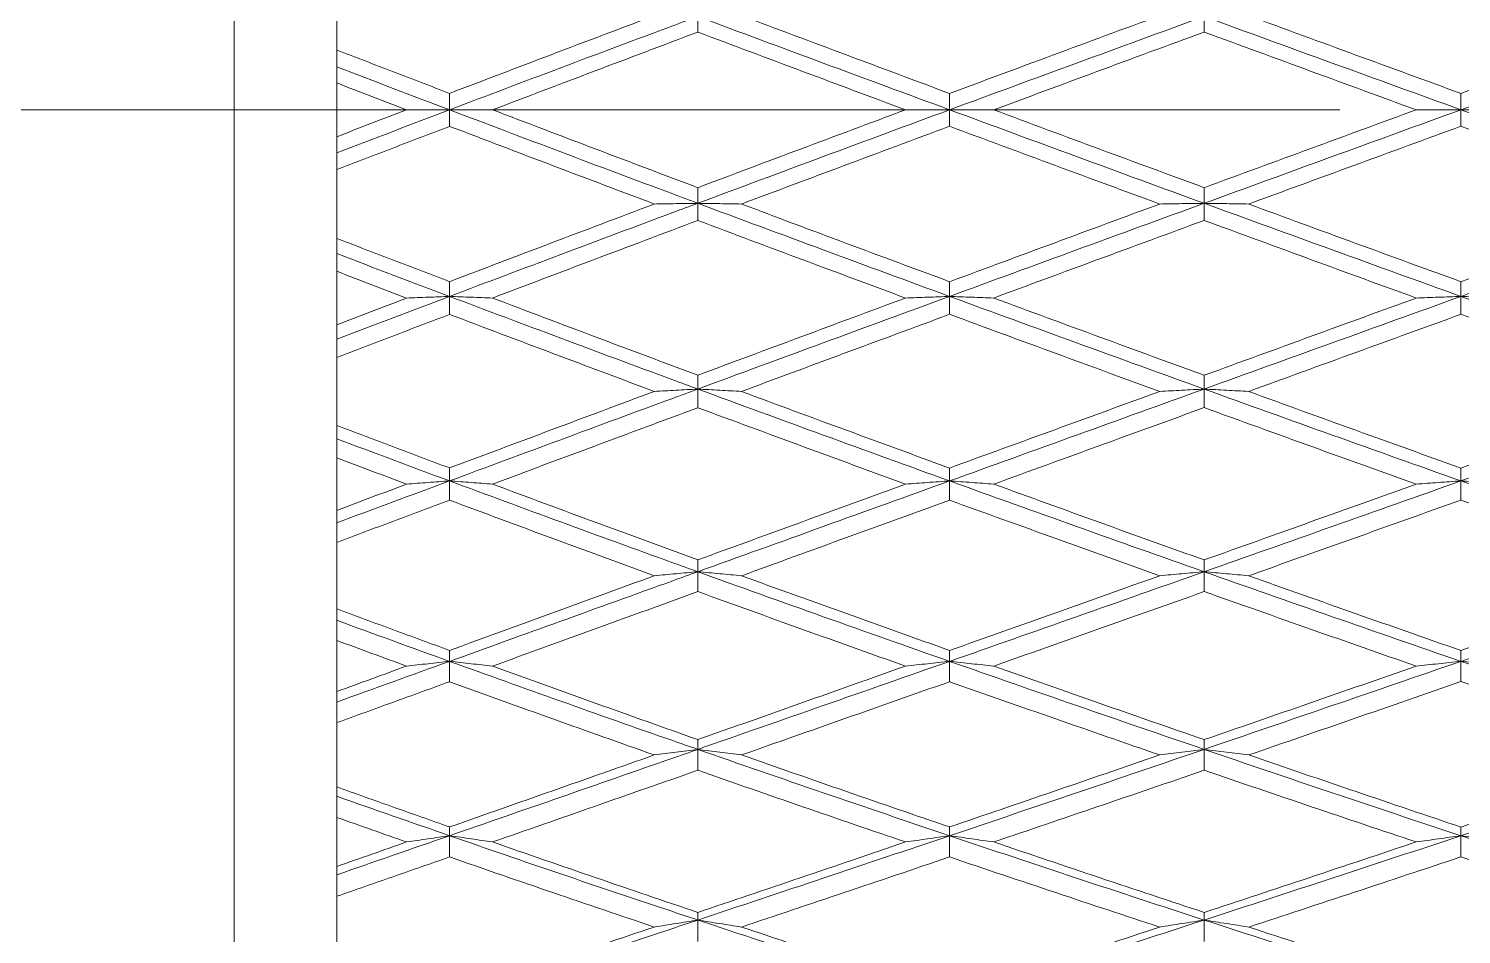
# Model space of a CAD drawing. Extents: x 6453 to 7582, y 0 to 827.
# Drawn here: x 6855.19 to 6869.12, y 654.28 to 663.08 of the extents above; entities that cross this region are included whole.
import ezdxf

# ---------------------------------------------------------------- set-up
doc = ezdxf.new("R2010")
doc.units = 0
doc.header["$LTSCALE"] = 30
doc.header["$MEASUREMENT"] = 0
doc.linetypes.add('CENTER', pattern=[2, 1.25, -0.25, 0.25, -0.25])
doc.layers.add('1', color=7, linetype='CONTINUOUS')
doc.layers.add('DEF_LAYER_ASSEM_MEMBER', color=7, linetype='CONTINUOUS')

msp = doc.modelspace()

# ---------------------------------------------------------------- linework, layer by layer
at = {"layer": '1', "color": 7, "linetype": 'Continuous', "lineweight": 18}
for p, q in [((6857.186, 680.095), (6857.186, 662.295)), ((6858.186, 662.296), (6858.186, 679.796)), ((6858.186, 662.877), (6858.186, 663.546)), ((6858.186, 662.034), (6858.186, 662.557)), ((6857.186, 662.296), (6857.186, 644.796)), ((6858.186, 662.296), (6858.186, 644.796)), ((6858.186, 661.045), (6858.186, 661.714)), ((6858.186, 660.207), (6858.186, 660.726)), ((6858.186, 659.228), (6858.186, 659.889)), ((6858.186, 658.402), (6858.186, 658.913)), ((6858.186, 657.444), (6858.186, 658.09)), ((6858.186, 656.64), (6858.186, 657.137)), ((6858.186, 655.713), (6858.186, 656.338)), ((6858.186, 654.94), (6858.186, 655.417)), ((6858.186, 654.054), (6858.186, 654.65))]:
    msp.add_line(p, q, dxfattribs=at)
for points in [[(6859.282, 662.456), (6859.608, 662.58), (6860.266, 662.831), (6860.935, 663.084), (6861.272, 663.211)], [(6861.695, 663.052), (6861.695, 663.077), (6861.695, 663.128), (6861.695, 663.178), (6861.695, 663.204)], [(6864.143, 662.296), (6863.322, 662.598), (6862.506, 662.901), (6861.695, 663.204)], [(6862.12, 663.211), (6862.463, 663.083), (6863.143, 662.828), (6863.812, 662.578), (6864.143, 662.455)], [(6864.143, 662.455), (6864.469, 662.576), (6865.136, 662.824), (6865.831, 663.081), (6866.186, 663.211)], [(6866.618, 663.204), (6865.789, 662.901), (6864.964, 662.598), (6864.143, 662.296)], [(6866.618, 663.052), (6866.618, 663.078), (6866.618, 663.128), (6866.618, 663.178), (6866.618, 663.204)], [(6869.114, 662.296), (6868.279, 662.598), (6867.447, 662.901), (6866.618, 663.204)], [(6867.051, 663.211), (6867.402, 663.082), (6868.097, 662.827), (6868.778, 662.578), (6869.114, 662.455)], [(6869.114, 662.455), (6869.468, 662.584), (6870.168, 662.84), (6870.85, 663.089), (6871.187, 663.211)], [(6861.695, 663.052), (6861.357, 662.924), (6860.686, 662.671), (6860.027, 662.42), (6859.7, 662.296)], [(6863.715, 662.296), (6863.384, 662.419), (6862.716, 662.668), (6862.038, 662.923), (6861.695, 663.052)], [(6866.618, 663.052), (6866.263, 662.922), (6865.568, 662.665), (6864.899, 662.417), (6864.572, 662.296)], [(6868.679, 662.296), (6868.343, 662.419), (6867.663, 662.668), (6866.969, 662.923), (6866.618, 663.052)], [(6858.186, 662.877), (6858.37, 662.806), (6858.736, 662.665), (6859.101, 662.525), (6859.282, 662.456)], [(6858.186, 662.713), (6858.186, 662.74), (6858.186, 662.795), (6858.186, 662.85), (6858.186, 662.877)], [(6859.282, 662.296), (6858.915, 662.435), (6858.549, 662.574), (6858.186, 662.713)], [(6858.186, 662.557), (6858.186, 662.583), (6858.186, 662.635), (6858.186, 662.687), (6858.186, 662.713)], [(6858.864, 662.296), (6858.752, 662.339), (6858.527, 662.425), (6858.299, 662.513), (6858.186, 662.557)], [(6859.282, 662.456), (6859.282, 662.429), (6859.282, 662.375), (6859.282, 662.322), (6859.282, 662.296)], [(6864.143, 662.455), (6864.143, 662.428), (6864.143, 662.375), (6864.143, 662.322), (6864.143, 662.296)], [(6869.114, 662.455), (6869.114, 662.428), (6869.114, 662.375), (6869.114, 662.322), (6869.114, 662.296)], [(6859.282, 662.296), (6858.915, 662.156), (6858.549, 662.017), (6858.186, 661.878)], [(6858.186, 662.034), (6858.298, 662.078), (6858.523, 662.165), (6858.75, 662.252), (6858.864, 662.296)], [(6859.282, 662.296), (6859.212, 662.296), (6859.072, 662.296), (6858.933, 662.296), (6858.864, 662.296)], [(6859.282, 662.135), (6859.282, 662.162), (6859.282, 662.216), (6859.282, 662.269), (6859.282, 662.296)], [(6859.282, 662.296), (6859.352, 662.296), (6859.492, 662.296), (6859.631, 662.296), (6859.7, 662.296)], [(6859.7, 662.296), (6860.038, 662.167), (6860.708, 661.912), (6861.368, 661.662), (6861.695, 661.539)], [(6861.695, 661.539), (6862.024, 661.663), (6862.688, 661.912), (6863.37, 662.167), (6863.715, 662.296)], [(6864.143, 662.296), (6863.322, 661.993), (6862.506, 661.69), (6861.695, 661.387)], [(6864.143, 662.296), (6864.071, 662.296), (6863.928, 662.296), (6863.786, 662.296), (6863.715, 662.296)], [(6864.143, 662.136), (6864.143, 662.163), (6864.143, 662.216), (6864.143, 662.269), (6864.143, 662.296)], [(6864.143, 662.296), (6864.215, 662.296), (6864.358, 662.296), (6864.501, 662.296), (6864.572, 662.296)], [(6866.618, 661.387), (6865.789, 661.69), (6864.964, 661.993), (6864.143, 662.296)], [(6864.572, 662.296), (6864.92, 662.166), (6865.608, 661.911), (6866.284, 661.662), (6866.618, 661.539)], [(6866.618, 661.539), (6866.965, 661.666), (6867.655, 661.92), (6868.339, 662.171), (6868.679, 662.296)], [(6869.114, 662.296), (6868.279, 661.993), (6867.447, 661.69), (6866.618, 661.387)], [(6869.114, 662.296), (6869.041, 662.296), (6868.895, 662.296), (6868.751, 662.296), (6868.679, 662.296)], [(6869.114, 662.136), (6869.114, 662.163), (6869.114, 662.216), (6869.114, 662.269), (6869.114, 662.296)], [(6869.114, 662.296), (6869.187, 662.296), (6869.332, 662.296), (6869.477, 662.296), (6869.549, 662.296)], [(6859.282, 662.135), (6859.097, 662.065), (6858.73, 661.924), (6858.366, 661.784), (6858.186, 661.714)], [(6858.186, 661.878), (6858.186, 661.904), (6858.186, 661.956), (6858.186, 662.008), (6858.186, 662.034)], [(6861.272, 661.38), (6860.948, 661.502), (6860.293, 661.75), (6859.622, 662.006), (6859.282, 662.135)], [(6864.143, 662.136), (6863.797, 662.007), (6863.113, 661.752), (6862.448, 661.503), (6862.12, 661.38)], [(6866.186, 661.38), (6865.852, 661.503), (6865.177, 661.752), (6864.49, 662.007), (6864.143, 662.136)], [(6869.114, 662.136), (6868.764, 662.008), (6868.071, 661.754), (6867.389, 661.504), (6867.051, 661.38)], [(6871.187, 661.38), (6870.85, 661.502), (6870.167, 661.751), (6869.467, 662.007), (6869.114, 662.136)], [(6858.186, 661.714), (6858.186, 661.741), (6858.186, 661.796), (6858.186, 661.851), (6858.186, 661.878)], [(6861.695, 661.539), (6861.695, 661.514), (6861.695, 661.463), (6861.695, 661.413), (6861.695, 661.387)], [(6866.618, 661.539), (6866.618, 661.514), (6866.618, 661.463), (6866.618, 661.413), (6866.618, 661.387)], [(6859.282, 660.625), (6859.604, 660.748), (6860.258, 660.997), (6860.931, 661.251), (6861.272, 661.38)], [(6861.695, 661.387), (6861.624, 661.386), (6861.483, 661.384), (6861.342, 661.381), (6861.272, 661.38)], [(6861.695, 661.22), (6861.695, 661.248), (6861.695, 661.304), (6861.695, 661.36), (6861.695, 661.387)], [(6864.143, 660.482), (6863.322, 660.783), (6862.506, 661.085), (6861.695, 661.387)], [(6861.695, 661.387), (6861.766, 661.386), (6861.908, 661.384), (6862.049, 661.381), (6862.12, 661.38)], [(6862.12, 661.38), (6862.463, 661.251), (6863.143, 660.996), (6863.812, 660.748), (6864.143, 660.625)], [(6866.618, 661.387), (6865.789, 661.085), (6864.964, 660.783), (6864.143, 660.482)], [(6864.143, 660.625), (6864.486, 660.752), (6865.169, 661.005), (6865.848, 661.255), (6866.186, 661.38)], [(6866.186, 661.38), (6866.258, 661.381), (6866.401, 661.384), (6866.546, 661.386), (6866.618, 661.387)], [(6866.618, 661.387), (6866.618, 661.36), (6866.618, 661.304), (6866.618, 661.248), (6866.618, 661.221)], [(6869.114, 660.482), (6868.279, 660.783), (6867.447, 661.085), (6866.618, 661.387)], [(6866.618, 661.387), (6866.691, 661.386), (6866.835, 661.384), (6866.979, 661.381), (6867.051, 661.38)], [(6867.051, 661.38), (6867.402, 661.25), (6868.097, 660.996), (6868.777, 660.747), (6869.114, 660.625)], [(6869.114, 660.625), (6869.468, 660.753), (6870.167, 661.008), (6870.85, 661.257), (6871.187, 661.38)], [(6861.695, 661.22), (6861.353, 661.091), (6860.677, 660.837), (6860.023, 660.589), (6859.7, 660.466)], [(6863.715, 660.466), (6863.387, 660.588), (6862.724, 660.835), (6862.041, 661.09), (6861.695, 661.22)], [(6866.618, 661.221), (6866.27, 661.093), (6865.581, 660.839), (6864.906, 660.59), (6864.572, 660.466)], [(6868.679, 660.466), (6868.343, 660.589), (6867.663, 660.837), (6866.969, 661.092), (6866.618, 661.221)], [(6858.186, 660.898), (6858.186, 660.922), (6858.186, 660.972), (6858.186, 661.021), (6858.186, 661.045)], [(6858.186, 661.045), (6858.37, 660.974), (6858.737, 660.834), (6859.101, 660.695), (6859.282, 660.625)], [(6858.186, 660.726), (6858.186, 660.755), (6858.186, 660.812), (6858.186, 660.869), (6858.186, 660.898)], [(6859.282, 660.482), (6858.915, 660.62), (6858.549, 660.759), (6858.186, 660.898)], [(6858.864, 660.466), (6858.752, 660.509), (6858.526, 660.595), (6858.299, 660.682), (6858.186, 660.726)], [(6859.282, 660.625), (6859.282, 660.602), (6859.282, 660.554), (6859.282, 660.506), (6859.282, 660.482)], [(6864.143, 660.625), (6864.143, 660.601), (6864.143, 660.553), (6864.143, 660.506), (6864.143, 660.482)], [(6869.114, 660.625), (6869.114, 660.601), (6869.114, 660.553), (6869.114, 660.506), (6869.114, 660.482)], [(6859.282, 660.482), (6858.915, 660.343), (6858.549, 660.205), (6858.186, 660.067)], [(6858.186, 660.207), (6858.297, 660.25), (6858.522, 660.336), (6858.75, 660.423), (6858.864, 660.466)], [(6859.282, 660.482), (6859.212, 660.479), (6859.072, 660.474), (6858.933, 660.469), (6858.864, 660.466)], [(6859.282, 660.307), (6859.282, 660.336), (6859.282, 660.395), (6859.282, 660.453), (6859.282, 660.482)], [(6859.282, 660.482), (6859.352, 660.479), (6859.492, 660.474), (6859.631, 660.469), (6859.7, 660.466)], [(6859.7, 660.466), (6860.039, 660.338), (6860.709, 660.084), (6861.368, 659.838), (6861.695, 659.716)], [(6864.143, 660.482), (6863.322, 660.181), (6862.506, 659.88), (6861.695, 659.581)], [(6861.695, 659.716), (6862.027, 659.839), (6862.694, 660.088), (6863.373, 660.34), (6863.715, 660.466)], [(6863.715, 660.466), (6863.786, 660.469), (6863.928, 660.474), (6864.071, 660.479), (6864.143, 660.482)], [(6864.143, 660.482), (6864.143, 660.453), (6864.143, 660.395), (6864.143, 660.337), (6864.143, 660.308)], [(6866.618, 659.581), (6865.789, 659.88), (6864.964, 660.181), (6864.143, 660.482)], [(6864.143, 660.482), (6864.215, 660.479), (6864.358, 660.474), (6864.501, 660.469), (6864.572, 660.466)], [(6864.572, 660.466), (6864.919, 660.338), (6865.608, 660.084), (6866.284, 659.837), (6866.618, 659.715)], [(6869.114, 660.482), (6868.279, 660.181), (6867.447, 659.88), (6866.618, 659.581)], [(6866.618, 659.715), (6866.969, 659.843), (6867.663, 660.096), (6868.343, 660.344), (6868.679, 660.466)], [(6869.114, 660.482), (6869.041, 660.479), (6868.895, 660.474), (6868.751, 660.469), (6868.679, 660.466)], [(6869.114, 660.308), (6869.114, 660.337), (6869.114, 660.395), (6869.114, 660.453), (6869.114, 660.482)], [(6869.114, 660.482), (6869.187, 660.479), (6869.332, 660.474), (6869.477, 660.469), (6869.549, 660.466)], [(6859.282, 660.307), (6859.096, 660.236), (6858.727, 660.096), (6858.365, 659.958), (6858.186, 659.889)], [(6861.272, 659.558), (6860.946, 659.68), (6860.288, 659.926), (6859.619, 660.179), (6859.282, 660.307)], [(6864.143, 660.308), (6863.798, 660.18), (6863.115, 659.927), (6862.449, 659.68), (6862.12, 659.558)], [(6866.186, 659.558), (6865.856, 659.678), (6865.185, 659.924), (6864.494, 660.178), (6864.143, 660.308)], [(6869.114, 660.308), (6868.777, 660.186), (6868.097, 659.938), (6867.402, 659.686), (6867.051, 659.558)], [(6871.187, 659.558), (6870.85, 659.679), (6870.167, 659.926), (6869.468, 660.179), (6869.114, 660.308)], [(6858.186, 660.067), (6858.186, 660.09), (6858.186, 660.137), (6858.186, 660.184), (6858.186, 660.207)], [(6858.186, 659.889), (6858.186, 659.919), (6858.186, 659.978), (6858.186, 660.038), (6858.186, 660.067)], [(6861.695, 659.716), (6861.695, 659.693), (6861.695, 659.648), (6861.695, 659.604), (6861.695, 659.581)], [(6866.618, 659.715), (6866.618, 659.693), (6866.618, 659.648), (6866.618, 659.604), (6866.618, 659.581)], [(6859.282, 658.814), (6859.609, 658.936), (6860.268, 659.183), (6860.936, 659.433), (6861.272, 659.558)], [(6861.272, 659.558), (6861.342, 659.562), (6861.483, 659.57), (6861.624, 659.577), (6861.695, 659.581)], [(6861.695, 659.581), (6861.695, 659.551), (6861.695, 659.491), (6861.695, 659.43), (6861.695, 659.4)], [(6864.143, 658.688), (6863.322, 658.984), (6862.506, 659.282), (6861.695, 659.581)], [(6861.695, 659.581), (6861.766, 659.577), (6861.908, 659.57), (6862.049, 659.562), (6862.12, 659.558)], [(6862.12, 659.558), (6862.463, 659.43), (6863.144, 659.179), (6863.812, 658.934), (6864.143, 658.813)], [(6866.618, 659.581), (6865.789, 659.282), (6864.964, 658.984), (6864.143, 658.688)], [(6864.143, 658.813), (6864.49, 658.94), (6865.178, 659.19), (6865.852, 659.436), (6866.186, 659.558)], [(6866.618, 659.581), (6866.546, 659.577), (6866.401, 659.57), (6866.258, 659.562), (6866.186, 659.558)], [(6866.618, 659.401), (6866.618, 659.431), (6866.618, 659.491), (6866.618, 659.551), (6866.618, 659.581)], [(6869.114, 658.688), (6868.279, 658.984), (6867.447, 659.282), (6866.618, 659.581)], [(6866.618, 659.581), (6866.691, 659.577), (6866.835, 659.57), (6866.979, 659.562), (6867.051, 659.558)], [(6867.051, 659.558), (6867.402, 659.43), (6868.097, 659.178), (6868.777, 658.934), (6869.114, 658.813)], [(6869.114, 658.813), (6869.468, 658.94), (6870.167, 659.191), (6870.85, 659.437), (6871.187, 659.558)], [(6861.695, 659.4), (6861.354, 659.273), (6860.681, 659.023), (6860.024, 658.778), (6859.7, 658.657)], [(6863.715, 658.657), (6863.384, 658.778), (6862.717, 659.022), (6862.038, 659.273), (6861.695, 659.4)], [(6866.618, 659.401), (6866.284, 659.279), (6865.608, 659.034), (6864.92, 658.783), (6864.572, 658.657)], [(6868.679, 658.657), (6868.346, 658.776), (6867.669, 659.02), (6866.972, 659.272), (6866.618, 659.401)], [(6858.186, 659.098), (6858.186, 659.119), (6858.186, 659.163), (6858.186, 659.206), (6858.186, 659.228)], [(6858.186, 659.228), (6858.37, 659.158), (6858.737, 659.019), (6859.101, 658.882), (6859.282, 658.814)], [(6858.186, 658.913), (6858.186, 658.944), (6858.186, 659.005), (6858.186, 659.067), (6858.186, 659.098)], [(6859.282, 658.688), (6858.915, 658.824), (6858.549, 658.961), (6858.186, 659.098)], [(6858.864, 658.657), (6858.752, 658.699), (6858.526, 658.784), (6858.299, 658.87), (6858.186, 658.913)], [(6859.282, 658.814), (6859.282, 658.793), (6859.282, 658.751), (6859.282, 658.709), (6859.282, 658.688)], [(6864.143, 658.813), (6864.143, 658.792), (6864.143, 658.751), (6864.143, 658.709), (6864.143, 658.688)], [(6869.114, 658.813), (6869.114, 658.792), (6869.114, 658.75), (6869.114, 658.709), (6869.114, 658.688)], [(6859.282, 658.688), (6858.915, 658.552), (6858.549, 658.416), (6858.186, 658.281)], [(6858.186, 658.402), (6858.298, 658.444), (6858.524, 658.529), (6858.75, 658.614), (6858.864, 658.657)], [(6859.282, 658.688), (6859.212, 658.683), (6859.072, 658.673), (6858.933, 658.662), (6858.864, 658.657)], [(6859.282, 658.501), (6859.282, 658.532), (6859.282, 658.594), (6859.282, 658.657), (6859.282, 658.688)], [(6859.282, 658.688), (6859.352, 658.683), (6859.492, 658.673), (6859.631, 658.662), (6859.7, 658.657)], [(6859.7, 658.657), (6860.038, 658.531), (6860.709, 658.282), (6861.368, 658.04), (6861.695, 657.921)], [(6864.143, 658.688), (6863.322, 658.392), (6862.506, 658.097), (6861.695, 657.805)], [(6861.695, 657.921), (6862.038, 658.045), (6862.717, 658.293), (6863.384, 658.536), (6863.715, 658.657)], [(6864.143, 658.688), (6864.071, 658.683), (6863.928, 658.673), (6863.786, 658.662), (6863.715, 658.657)], [(6864.143, 658.501), (6864.143, 658.532), (6864.143, 658.595), (6864.143, 658.657), (6864.143, 658.688)], [(6866.618, 657.805), (6865.789, 658.097), (6864.964, 658.392), (6864.143, 658.688)], [(6864.143, 658.688), (6864.215, 658.683), (6864.358, 658.673), (6864.501, 658.662), (6864.572, 658.657)], [(6864.572, 658.657), (6864.92, 658.531), (6865.609, 658.281), (6866.284, 658.039), (6866.618, 657.92)], [(6869.114, 658.688), (6868.279, 658.392), (6867.447, 658.097), (6866.618, 657.805)], [(6866.618, 657.92), (6866.969, 658.045), (6867.663, 658.293), (6868.343, 658.537), (6868.679, 658.657)], [(6869.114, 658.688), (6869.041, 658.683), (6868.895, 658.673), (6868.751, 658.662), (6868.679, 658.657)], [(6869.114, 658.502), (6869.114, 658.533), (6869.114, 658.595), (6869.114, 658.657), (6869.114, 658.688)], [(6869.114, 658.688), (6869.187, 658.683), (6869.332, 658.673), (6869.477, 658.662), (6869.549, 658.657)], [(6859.282, 658.501), (6859.096, 658.431), (6858.728, 658.294), (6858.365, 658.158), (6858.186, 658.09)], [(6861.272, 657.766), (6860.946, 657.885), (6860.287, 658.127), (6859.619, 658.375), (6859.282, 658.501)], [(6864.143, 658.501), (6863.812, 658.381), (6863.143, 658.138), (6862.463, 657.891), (6862.12, 657.766)], [(6866.186, 657.766), (6865.852, 657.885), (6865.178, 658.127), (6864.49, 658.375), (6864.143, 658.501)], [(6869.114, 658.502), (6868.768, 658.378), (6868.077, 658.132), (6867.392, 657.888), (6867.051, 657.766)], [(6871.187, 657.766), (6870.851, 657.884), (6870.17, 658.125), (6869.469, 658.375), (6869.114, 658.502)], [(6858.186, 658.281), (6858.186, 658.301), (6858.186, 658.341), (6858.186, 658.382), (6858.186, 658.402)], [(6858.186, 658.09), (6858.186, 658.122), (6858.186, 658.186), (6858.186, 658.249), (6858.186, 658.281)], [(6861.695, 657.921), (6861.695, 657.901), (6861.695, 657.863), (6861.695, 657.824), (6861.695, 657.805)], [(6866.618, 657.92), (6866.618, 657.901), (6866.618, 657.863), (6866.618, 657.824), (6866.618, 657.805)], [(6859.282, 657.04), (6859.619, 657.163), (6860.287, 657.407), (6860.945, 657.647), (6861.272, 657.766)], [(6861.695, 657.805), (6861.624, 657.799), (6861.483, 657.786), (6861.342, 657.773), (6861.272, 657.766)], [(6861.695, 657.612), (6861.695, 657.644), (6861.695, 657.709), (6861.695, 657.773), (6861.695, 657.805)], [(6864.143, 656.934), (6863.322, 657.222), (6862.506, 657.513), (6861.695, 657.805)], [(6861.695, 657.805), (6861.766, 657.799), (6861.908, 657.786), (6862.049, 657.773), (6862.12, 657.766)], [(6862.12, 657.766), (6862.463, 657.641), (6863.144, 657.396), (6863.812, 657.157), (6864.143, 657.04)], [(6866.618, 657.805), (6865.789, 657.513), (6864.964, 657.222), (6864.143, 656.934)], [(6864.143, 657.04), (6864.491, 657.163), (6865.179, 657.407), (6865.853, 657.647), (6866.186, 657.766)], [(6866.618, 657.805), (6866.546, 657.799), (6866.401, 657.786), (6866.258, 657.773), (6866.186, 657.766)], [(6866.618, 657.612), (6866.618, 657.645), (6866.618, 657.709), (6866.618, 657.773), (6866.618, 657.805)], [(6869.114, 656.934), (6868.279, 657.222), (6867.447, 657.513), (6866.618, 657.805)], [(6866.618, 657.805), (6866.691, 657.799), (6866.835, 657.786), (6866.979, 657.773), (6867.051, 657.766)], [(6867.051, 657.766), (6867.402, 657.641), (6868.098, 657.395), (6868.778, 657.157), (6869.114, 657.039)], [(6869.114, 657.039), (6869.453, 657.158), (6870.138, 657.397), (6870.835, 657.642), (6871.187, 657.766)], [(6861.695, 657.612), (6861.368, 657.493), (6860.708, 657.254), (6860.038, 657.01), (6859.7, 656.888)], [(6863.715, 656.888), (6863.384, 657.005), (6862.717, 657.243), (6862.038, 657.488), (6861.695, 657.612)], [(6866.618, 657.612), (6866.27, 657.489), (6865.582, 657.245), (6864.906, 657.006), (6864.572, 656.888)], [(6868.679, 656.888), (6868.343, 657.005), (6867.664, 657.243), (6866.969, 657.488), (6866.618, 657.612)], [(6858.186, 657.333), (6858.186, 657.351), (6858.186, 657.388), (6858.186, 657.425), (6858.186, 657.444)], [(6858.186, 657.444), (6858.37, 657.375), (6858.737, 657.24), (6859.101, 657.106), (6859.282, 657.04)], [(6858.186, 657.137), (6858.186, 657.169), (6858.186, 657.235), (6858.186, 657.3), (6858.186, 657.333)], [(6859.282, 656.934), (6858.915, 657.066), (6858.549, 657.199), (6858.186, 657.333)], [(6858.864, 656.888), (6858.752, 656.929), (6858.526, 657.011), (6858.299, 657.095), (6858.186, 657.137)], [(6859.282, 657.04), (6859.282, 657.022), (6859.282, 656.987), (6859.282, 656.952), (6859.282, 656.934)], [(6864.143, 657.04), (6864.143, 657.022), (6864.143, 656.987), (6864.143, 656.952), (6864.143, 656.934)], [(6869.114, 657.039), (6869.114, 657.022), (6869.114, 656.987), (6869.114, 656.952), (6869.114, 656.934)], [(6859.282, 656.934), (6858.915, 656.802), (6858.549, 656.67), (6858.186, 656.538)], [(6858.186, 656.64), (6858.299, 656.682), (6858.526, 656.764), (6858.752, 656.847), (6858.864, 656.888)], [(6859.282, 656.934), (6859.212, 656.926), (6859.072, 656.911), (6858.933, 656.895), (6858.864, 656.888)], [(6859.282, 656.736), (6859.282, 656.769), (6859.282, 656.835), (6859.282, 656.901), (6859.282, 656.934)], [(6859.282, 656.934), (6859.352, 656.926), (6859.492, 656.911), (6859.631, 656.895), (6859.7, 656.888)], [(6859.7, 656.888), (6860.038, 656.765), (6860.709, 656.523), (6861.368, 656.289), (6861.695, 656.173)], [(6864.143, 656.934), (6863.322, 656.646), (6862.506, 656.361), (6861.695, 656.078)], [(6861.695, 656.173), (6862.038, 656.294), (6862.717, 656.534), (6863.384, 656.771), (6863.715, 656.888)], [(6864.143, 656.934), (6864.071, 656.926), (6863.928, 656.911), (6863.786, 656.895), (6863.715, 656.888)], [(6864.143, 656.736), (6864.143, 656.769), (6864.143, 656.835), (6864.143, 656.901), (6864.143, 656.934)], [(6866.618, 656.078), (6865.789, 656.361), (6864.964, 656.646), (6864.143, 656.934)], [(6864.143, 656.934), (6864.215, 656.926), (6864.358, 656.911), (6864.501, 656.895), (6864.572, 656.888)], [(6864.572, 656.888), (6864.92, 656.765), (6865.609, 656.523), (6866.284, 656.288), (6866.618, 656.173)], [(6869.114, 656.934), (6868.279, 656.646), (6867.447, 656.361), (6866.618, 656.078)], [(6866.618, 656.173), (6866.958, 656.29), (6867.642, 656.527), (6868.332, 656.767), (6868.679, 656.888)], [(6869.114, 656.934), (6869.041, 656.926), (6868.895, 656.911), (6868.751, 656.895), (6868.679, 656.888)], [(6869.114, 656.737), (6869.114, 656.77), (6869.114, 656.835), (6869.114, 656.901), (6869.114, 656.934)], [(6869.114, 656.934), (6869.187, 656.926), (6869.332, 656.911), (6869.477, 656.895), (6869.549, 656.888)], [(6859.282, 656.736), (6859.101, 656.67), (6858.737, 656.538), (6858.37, 656.405), (6858.186, 656.338)], [(6858.186, 656.538), (6858.186, 656.555), (6858.186, 656.589), (6858.186, 656.623), (6858.186, 656.64)], [(6861.272, 656.024), (6860.945, 656.139), (6860.287, 656.373), (6859.619, 656.614), (6859.282, 656.736)], [(6864.143, 656.736), (6863.801, 656.616), (6863.122, 656.376), (6862.452, 656.141), (6862.12, 656.024)], [(6866.186, 656.024), (6865.852, 656.139), (6865.178, 656.373), (6864.49, 656.614), (6864.143, 656.736)], [(6869.114, 656.737), (6868.767, 656.616), (6868.076, 656.377), (6867.391, 656.141), (6867.051, 656.024)], [(6871.187, 656.024), (6870.85, 656.139), (6870.167, 656.372), (6869.468, 656.614), (6869.114, 656.737)], [(6858.186, 656.338), (6858.186, 656.371), (6858.186, 656.438), (6858.186, 656.505), (6858.186, 656.538)], [(6861.695, 656.078), (6861.624, 656.069), (6861.483, 656.051), (6861.342, 656.033), (6861.272, 656.024)], [(6861.695, 656.173), (6861.695, 656.157), (6861.695, 656.126), (6861.695, 656.094), (6861.695, 656.078)], [(6861.695, 655.875), (6861.695, 655.909), (6861.695, 655.977), (6861.695, 656.044), (6861.695, 656.078)], [(6864.143, 655.239), (6863.322, 655.515), (6862.506, 655.795), (6861.695, 656.078)], [(6861.695, 656.078), (6861.766, 656.069), (6861.908, 656.051), (6862.049, 656.033), (6862.12, 656.024)], [(6866.618, 656.078), (6865.789, 655.795), (6864.964, 655.515), (6864.143, 655.239)], [(6866.618, 656.078), (6866.546, 656.069), (6866.401, 656.051), (6866.258, 656.033), (6866.186, 656.024)], [(6866.618, 656.173), (6866.618, 656.157), (6866.618, 656.125), (6866.618, 656.094), (6866.618, 656.078)], [(6866.618, 655.876), (6866.618, 655.909), (6866.618, 655.977), (6866.618, 656.044), (6866.618, 656.078)], [(6869.114, 655.239), (6868.279, 655.515), (6867.447, 655.795), (6866.618, 656.078)], [(6866.618, 656.078), (6866.691, 656.069), (6866.835, 656.051), (6866.979, 656.033), (6867.051, 656.024)], [(6859.282, 655.324), (6859.619, 655.442), (6860.288, 655.677), (6860.946, 655.909), (6861.272, 656.024)], [(6862.12, 656.024), (6862.463, 655.904), (6863.144, 655.666), (6863.812, 655.437), (6864.143, 655.324)], [(6864.143, 655.324), (6864.475, 655.437), (6865.147, 655.667), (6865.837, 655.904), (6866.186, 656.024)], [(6867.051, 656.024), (6867.402, 655.903), (6868.098, 655.666), (6868.778, 655.436), (6869.114, 655.323)], [(6869.114, 655.323), (6869.462, 655.44), (6870.155, 655.674), (6870.844, 655.907), (6871.187, 656.024)], [(6861.695, 655.875), (6861.358, 655.757), (6860.689, 655.523), (6860.028, 655.292), (6859.7, 655.178)], [(6863.715, 655.178), (6863.384, 655.29), (6862.717, 655.519), (6862.038, 655.755), (6861.695, 655.875)], [(6866.618, 655.876), (6866.27, 655.756), (6865.58, 655.52), (6864.906, 655.291), (6864.572, 655.178)], [(6868.679, 655.178), (6868.343, 655.29), (6867.663, 655.519), (6866.969, 655.755), (6866.618, 655.876)], [(6858.186, 655.713), (6858.37, 655.647), (6858.737, 655.516), (6859.101, 655.388), (6859.282, 655.324)], [(6858.186, 655.417), (6858.186, 655.451), (6858.186, 655.52), (6858.186, 655.588), (6858.186, 655.622)], [(6859.282, 655.239), (6858.915, 655.366), (6858.549, 655.494), (6858.186, 655.622)], [(6858.864, 655.178), (6858.752, 655.217), (6858.526, 655.296), (6858.299, 655.377), (6858.186, 655.417)], [(6859.282, 655.239), (6858.915, 655.111), (6858.549, 654.985), (6858.186, 654.859)], [(6859.282, 655.239), (6859.212, 655.229), (6859.072, 655.208), (6858.933, 655.188), (6858.864, 655.178)], [(6859.282, 655.324), (6859.282, 655.31), (6859.282, 655.281), (6859.282, 655.253), (6859.282, 655.239)], [(6859.282, 655.032), (6859.282, 655.066), (6859.282, 655.135), (6859.282, 655.204), (6859.282, 655.239)], [(6859.282, 655.239), (6859.352, 655.229), (6859.492, 655.208), (6859.631, 655.188), (6859.7, 655.178)], [(6864.143, 655.239), (6863.322, 654.962), (6862.506, 654.689), (6861.695, 654.419)], [(6864.143, 655.239), (6864.071, 655.229), (6863.928, 655.208), (6863.786, 655.188), (6863.715, 655.178)], [(6864.143, 655.324), (6864.143, 655.309), (6864.143, 655.281), (6864.143, 655.253), (6864.143, 655.239)], [(6864.143, 655.032), (6864.143, 655.067), (6864.143, 655.135), (6864.143, 655.204), (6864.143, 655.239)], [(6866.618, 654.419), (6865.789, 654.689), (6864.964, 654.962), (6864.143, 655.239)], [(6864.143, 655.239), (6864.215, 655.229), (6864.358, 655.208), (6864.501, 655.188), (6864.572, 655.178)], [(6869.114, 655.239), (6868.279, 654.962), (6867.447, 654.689), (6866.618, 654.419)], [(6869.114, 655.239), (6869.041, 655.229), (6868.895, 655.208), (6868.751, 655.188), (6868.679, 655.178)], [(6869.114, 655.323), (6869.114, 655.309), (6869.114, 655.281), (6869.114, 655.253), (6869.114, 655.239)], [(6869.114, 655.033), (6869.114, 655.067), (6869.114, 655.136), (6869.114, 655.204), (6869.114, 655.239)], [(6869.114, 655.239), (6869.187, 655.229), (6869.332, 655.208), (6869.477, 655.188), (6869.549, 655.178)], [(6858.186, 654.94), (6858.299, 654.98), (6858.526, 655.059), (6858.752, 655.138), (6858.864, 655.178)], [(6859.7, 655.178), (6860.038, 655.06), (6860.709, 654.828), (6861.368, 654.604), (6861.695, 654.493)], [(6861.695, 654.493), (6862.023, 654.604), (6862.687, 654.828), (6863.369, 655.06), (6863.715, 655.178)], [(6864.572, 655.178), (6864.92, 655.06), (6865.609, 654.827), (6866.284, 654.603), (6866.618, 654.493)], [(6866.618, 654.493), (6866.959, 654.605), (6867.643, 654.832), (6868.333, 655.062), (6868.679, 655.178)], [(6859.282, 655.032), (6859.098, 654.968), (6858.731, 654.84), (6858.367, 654.713), (6858.186, 654.65)], [(6861.272, 654.351), (6860.945, 654.461), (6860.287, 654.684), (6859.619, 654.915), (6859.282, 655.032)], [(6864.143, 655.032), (6863.797, 654.915), (6863.113, 654.684), (6862.448, 654.461), (6862.12, 654.351)], [(6866.186, 654.351), (6865.852, 654.46), (6865.178, 654.684), (6864.49, 654.915), (6864.143, 655.032)], [(6869.114, 655.033), (6868.768, 654.917), (6868.078, 654.689), (6867.393, 654.463), (6867.051, 654.351)], [(6871.187, 654.351), (6870.85, 654.46), (6870.167, 654.683), (6869.467, 654.915), (6869.114, 655.033)], [(6858.186, 654.65), (6858.186, 654.685), (6858.186, 654.755), (6858.186, 654.824), (6858.186, 654.859)], [(6861.695, 654.419), (6861.624, 654.407), (6861.483, 654.385), (6861.342, 654.362), (6861.272, 654.351)], [(6861.695, 654.493), (6861.695, 654.481), (6861.695, 654.456), (6861.695, 654.431), (6861.695, 654.419)], [(6861.695, 654.209), (6861.695, 654.244), (6861.695, 654.314), (6861.695, 654.384), (6861.695, 654.419)], [(6864.143, 653.621), (6863.322, 653.883), (6862.506, 654.149), (6861.695, 654.419)], [(6861.695, 654.419), (6861.766, 654.407), (6861.908, 654.385), (6862.049, 654.362), (6862.12, 654.351)], [(6866.618, 654.419), (6865.789, 654.149), (6864.964, 653.883), (6864.143, 653.621)], [(6866.618, 654.419), (6866.546, 654.407), (6866.401, 654.385), (6866.258, 654.362), (6866.186, 654.351)], [(6866.618, 654.493), (6866.618, 654.481), (6866.618, 654.456), (6866.618, 654.431), (6866.618, 654.419)], [(6866.618, 654.209), (6866.618, 654.244), (6866.618, 654.314), (6866.618, 654.384), (6866.618, 654.419)], [(6869.114, 653.621), (6868.279, 653.883), (6867.447, 654.149), (6866.618, 654.419)], [(6866.618, 654.419), (6866.691, 654.407), (6866.835, 654.385), (6866.979, 654.362), (6867.051, 654.351)], [(6859.282, 653.684), (6859.604, 653.792), (6860.257, 654.01), (6860.93, 654.236), (6861.272, 654.351)], [(6862.12, 654.351), (6862.463, 654.236), (6863.143, 654.01), (6863.812, 653.791), (6864.143, 653.684)], [(6864.143, 653.684), (6864.477, 653.792), (6865.151, 654.011), (6865.839, 654.236), (6866.186, 654.351)], [(6867.051, 654.351), (6867.402, 654.235), (6868.097, 654.009), (6868.778, 653.791), (6869.114, 653.684)], [(6869.114, 653.684), (6869.463, 653.795), (6870.157, 654.017), (6870.845, 654.24), (6871.187, 654.351)]]:
    msp.add_open_spline(points, degree=3, dxfattribs=at)
for points, knots in [([(6861.695, 663.204), (6861.614, 663.173), (6860.804, 662.871), (6859.999, 662.568), (6859.282, 662.296)], [0, 0, 0, 0, 0.100726, 1, 1, 1, 1]), ([(6871.623, 663.204), (6870.908, 662.946), (6870.071, 662.643), (6869.236, 662.34), (6869.114, 662.296)], [0, 0, 0, 0, 0.853118, 1, 1, 1, 1]), ([(6861.695, 661.387), (6861.614, 661.418), (6860.804, 661.72), (6859.999, 662.023), (6859.282, 662.296)], [0, 0, 0, 0, 0.100726, 1, 1, 1, 1]), ([(6871.623, 661.387), (6870.908, 661.645), (6870.071, 661.948), (6869.236, 662.251), (6869.114, 662.296)], [0, 0, 0, 0, 0.853118, 1, 1, 1, 1]), ([(6861.695, 661.387), (6861.614, 661.357), (6860.804, 661.055), (6859.999, 660.753), (6859.282, 660.482)], [0, 0, 0, 0, 0.100726, 1, 1, 1, 1]), ([(6871.623, 661.387), (6870.908, 661.129), (6870.071, 660.827), (6869.236, 660.526), (6869.114, 660.482)], [0, 0, 0, 0, 0.853118, 1, 1, 1, 1]), ([(6861.695, 659.581), (6861.614, 659.611), (6860.804, 659.911), (6859.999, 660.211), (6859.282, 660.482)], [0, 0, 0, 0, 0.100726, 1, 1, 1, 1]), ([(6871.623, 659.581), (6870.908, 659.837), (6870.071, 660.137), (6869.236, 660.438), (6869.114, 660.482)], [0, 0, 0, 0, 0.853118, 1, 1, 1, 1]), ([(6861.695, 659.581), (6861.614, 659.551), (6860.804, 659.252), (6859.999, 658.955), (6859.282, 658.688)], [0, 0, 0, 0, 0.100726, 1, 1, 1, 1]), ([(6871.623, 659.581), (6870.908, 659.326), (6870.071, 659.028), (6869.236, 658.732), (6869.114, 658.688)], [0, 0, 0, 0, 0.853118, 1, 1, 1, 1]), ([(6861.695, 657.805), (6861.614, 657.834), (6860.804, 658.127), (6859.999, 658.422), (6859.282, 658.688)], [0, 0, 0, 0, 0.100726, 1, 1, 1, 1]), ([(6871.623, 657.805), (6870.908, 658.055), (6870.071, 658.349), (6869.236, 658.645), (6869.114, 658.688)], [0, 0, 0, 0, 0.853118, 1, 1, 1, 1]), ([(6861.695, 657.805), (6861.614, 657.776), (6860.804, 657.483), (6859.999, 657.193), (6859.282, 656.934)], [0, 0, 0, 0, 0.100726, 1, 1, 1, 1]), ([(6871.623, 657.805), (6870.908, 657.555), (6870.071, 657.265), (6869.236, 656.976), (6869.114, 656.934)], [0, 0, 0, 0, 0.853118, 1, 1, 1, 1]), ([(6861.695, 656.078), (6861.614, 656.106), (6860.804, 656.389), (6859.999, 656.675), (6859.282, 656.934)], [0, 0, 0, 0, 0.100726, 1, 1, 1, 1]), ([(6871.623, 656.078), (6870.908, 656.319), (6870.071, 656.604), (6869.236, 656.892), (6869.114, 656.934)], [0, 0, 0, 0, 0.853118, 1, 1, 1, 1]), ([(6861.695, 656.078), (6861.614, 656.049), (6860.804, 655.767), (6859.999, 655.487), (6859.282, 655.239)], [0, 0, 0, 0, 0.100726, 1, 1, 1, 1]), ([(6871.623, 656.078), (6870.908, 655.837), (6870.071, 655.556), (6869.236, 655.279), (6869.114, 655.239)], [0, 0, 0, 0, 0.853118, 1, 1, 1, 1]), ([(6861.695, 654.419), (6861.614, 654.446), (6860.804, 654.716), (6859.999, 654.99), (6859.282, 655.239)], [0, 0, 0, 0, 0.100726, 1, 1, 1, 1]), ([(6871.623, 654.419), (6870.908, 654.649), (6870.071, 654.922), (6869.236, 655.198), (6869.114, 655.239)], [0, 0, 0, 0, 0.853118, 1, 1, 1, 1]), ([(6861.695, 654.419), (6861.614, 654.392), (6860.804, 654.122), (6859.999, 653.856), (6859.282, 653.621)], [0, 0, 0, 0, 0.100726, 1, 1, 1, 1]), ([(6871.623, 654.419), (6870.908, 654.189), (6870.071, 653.922), (6869.236, 653.659), (6869.114, 653.621)], [0, 0, 0, 0, 0.853118, 1, 1, 1, 1])]:
    msp.add_open_spline(points, degree=3, knots=knots, dxfattribs=at)
msp.add_rational_spline([(6857.186, 644.496), (6857.186, 644.496), (6857.186, 644.496), (6857.186, 662.295)], [0.999905095145, 0.999952539882, 0.707115444156, 1], degree=2, knots=[0, 0, 0, 0.000162, 1, 1, 1], dxfattribs=at)
at = {"layer": 'DEF_LAYER_ASSEM_MEMBER', "color": 1, "linetype": 'CENTER', "lineweight": 5}
msp.add_line((6590.438, 662.296), (6913.275, 662.296), dxfattribs=at)

doc.saveas('drawing.dxf')
